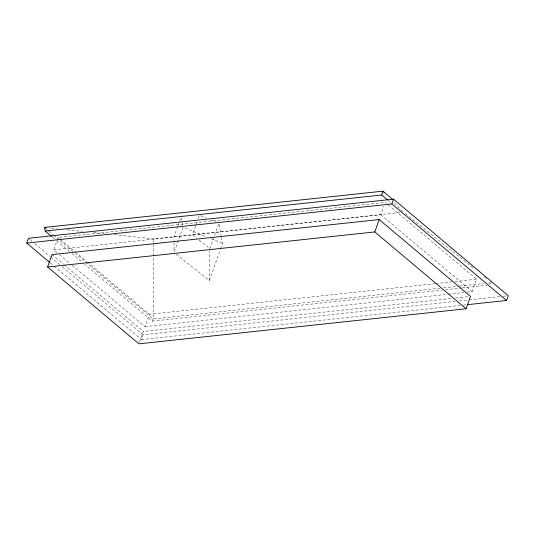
<?xml version="1.0" encoding="UTF-8"?>
<svg xmlns="http://www.w3.org/2000/svg" width="535" height="535" viewBox="0 0 535 535"><rect width="100%" height="100%" fill="white"/><g stroke="black" fill="none" stroke-linecap="round" stroke-linejoin="round"><path stroke-width="0.4" stroke-dasharray="2.67 2.01" d="M399.986 212.475L153.799 238.864L153.13 318.96L152.228 321.14L84.697 264.303M176.236 254.292L209.325 280.514L209.8 250.694M56.904 252.52L53.714 249.838L58.121 237.453L385.314 202.384L386.591 203.46M177.64 226.552L174.029 236.697L174.029 240.656M177.921 225.77L179.305 221.871M179.586 221.089L180.977 217.19L182.743 225.643M139.448 342.293L143.306 331.459L452.229 298.343M72.232 265.42L145.012 326.678L149.419 314.292L435.089 283.67M54.149 266.136L141.447 339.611L143.153 334.83L455.145 301.392M174.303 251.778L183.064 227.181L206.597 236.865M195.529 226.138L192.473 234.718L196.813 238.215M195.803 225.355L197.194 221.457M198.304 218.333L199.415 215.21L206.149 218.026M209.325 280.514L220.333 249.604M220.607 248.828L222.533 243.418L221.216 236.196M53.714 249.838L380.907 214.769L383.936 206.256M467.222 292.143L472.204 291.608L476.611 279.223L387.233 203.995M489.445 284.473L491.464 282.828M435.918 283.583L451.701 281.891M455.017 281.537L476.611 279.223M440.205 288.191L153.13 318.96L75.562 253.67M443.528 287.837L458.462 286.232M459.291 286.145L484.182 283.476M488.328 283.035L491.645 282.674M152.228 321.14L442.178 290.057M445.501 289.702L461.29 288.011M462.12 287.924L487.044 285.249M145.012 326.678L447.287 294.277M448.123 294.19L463.898 292.498M455.553 297.988L468.841 296.564M459.291 300.944L468.419 299.968M469.248 299.881L499.951 296.591M503.274 296.236L506.591 295.875M141.447 339.611L460.08 305.458M463.397 305.104L465.891 304.836M51.24 228.157L56.556 228.712M67.196 229.823L82.39 231.408M93.785 232.598L104.419 233.708M114.296 234.738L153.799 238.864M211.151 238.737L222.533 243.418M210.636 219.905L215.873 222.092M405.256 213.679L474.759 269.185M484.503 276.969L486.449 278.528M198.98 239.968L209.834 248.708L218.868 223.349L221.069 235.387M388.056 200.358L391.239 203.039M380.907 214.769L472.204 291.608M58.121 237.453L59.398 238.53M60.04 239.065L74.726 251.423M75.361 251.958L86.851 261.635M87.493 262.17L149.419 314.292M45.04 227.977L53.306 234.939M53.941 235.474L57.753 238.684M60.301 240.824L73.014 251.53M52.209 236.958L54.122 238.57M56.67 240.71L69.41 251.437M71.957 253.583L82.149 262.157M59.459 254.673L69.677 263.267M52.015 254.613L63.504 264.29M64.14 264.825L143.306 331.459M29.726 239.366L32.274 241.512M34.822 243.659L50.116 256.526M50.758 257.067L59.679 264.571M62.227 266.718L143.153 334.83M50.33 262.919L53.513 265.601M394.389 202.952L403.303 212.121M174.029 242.643L174.029 251.557"/><path stroke-width="0.8" d="M384.19 192.473L382.92 191.162L44.405 227.442L45.201 231.06L381.682 194.994L382.92 191.162L392.456 199.187M49.688 262.384L26.75 243.077L28.455 238.296L393.553 199.16L508.25 295.701L506.545 300.483L467.55 304.662M47.602 266.998L52.015 254.613L379.201 219.551L470.499 296.39L466.092 308.769L138.899 343.838L47.602 266.998L374.794 231.929L466.092 308.769M374.794 231.929L379.201 219.551M26.75 243.077L391.847 203.942L393.553 199.16M44.405 227.442L45.923 227.602M381.682 194.994L387.414 199.822M391.847 203.942L506.545 300.483M45.201 231.06L51.574 236.423"/></g></svg>
